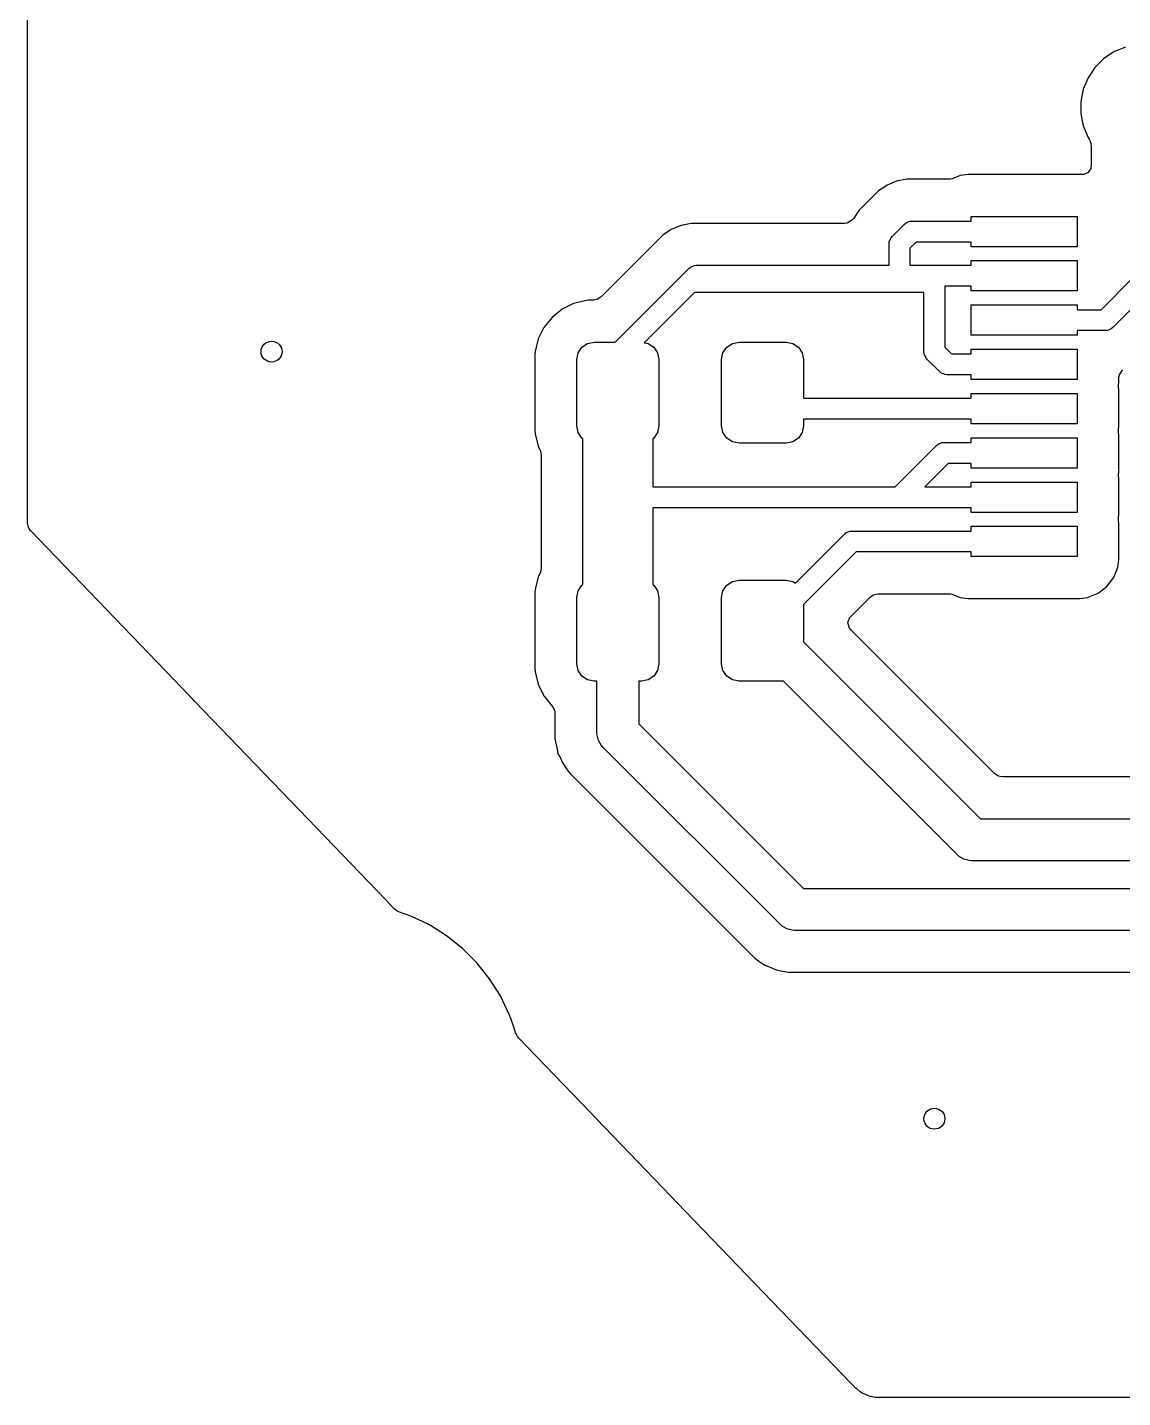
# Model space of a CAD drawing. Header units: inches. Extents: x 1.32 to 5.22, y -7.01 to -1.14.
# Drawn here: x 1.319 to 1.937, y -7.008 to -6.234 of the extents above; entities that cross this region are included whole.
import ezdxf

# ---------------------------------------------------------------- set-up
doc = ezdxf.new("R2010")
doc.units = ezdxf.units.IN
doc.header["$MEASUREMENT"] = 0
doc.layers.add('B.Cu', color=153, linetype='CONTINUOUS', true_color=0x4d7fc4)

msp = doc.modelspace()

# ---------------------------------------------------------------- linework, layer by layer
at = {"layer": 'B.Cu', "linetype": 'CONTINUOUS'}
for p, q in [((1.31892, -6.51416), (1.31892, -5.93992)), ((1.93203, -6.24811), (1.92622, -6.25199)), ((1.93848, -6.24544), (1.93203, -6.24811)), ((1.93203, -6.24811), (1.93203, -6.24811)), ((1.93203, -6.24811), (1.93203, -6.24811)), ((1.92128, -6.25693), (1.9174, -6.26273)), ((1.92622, -6.25199), (1.92128, -6.25693)), ((1.92128, -6.25693), (1.92128, -6.25693)), ((1.92128, -6.25693), (1.92128, -6.25693)), ((1.92622, -6.25199), (1.92622, -6.25199)), ((1.92622, -6.25199), (1.92622, -6.25199)), ((1.9174, -6.26274), (1.91473, -6.26919)), ((1.9174, -6.26273), (1.9174, -6.26273)), ((1.9174, -6.26273), (1.9174, -6.26274)), ((1.91473, -6.26919), (1.91337, -6.27604)), ((1.91473, -6.26919), (1.91473, -6.26919)), ((1.91473, -6.26919), (1.91473, -6.26919)), ((1.91337, -6.27604), (1.91337, -6.28302)), ((1.91337, -6.28302), (1.91473, -6.28987)), ((1.91473, -6.28987), (1.91473, -6.28987)), ((1.91473, -6.28987), (1.91473, -6.28987)), ((1.91473, -6.28987), (1.9174, -6.29632)), ((1.9174, -6.29632), (1.9174, -6.29632)), ((1.9174, -6.29632), (1.9174, -6.29632)), ((1.9174, -6.29632), (1.9174, -6.29632)), ((1.9174, -6.29632), (1.91806, -6.29731)), ((1.91806, -6.29731), (1.91866, -6.29856)), ((1.91866, -6.29856), (1.91905, -6.2998)), ((1.91905, -6.2998), (1.91927, -6.30126)), ((1.91927, -6.30126), (1.91927, -6.31191)), ((1.91927, -6.31191), (1.91907, -6.31329)), ((1.81512, -6.31998), (1.80941, -6.32112)), ((1.83883, -6.31998), (1.81512, -6.31998)), ((1.83978, -6.31989), (1.83883, -6.31998)), ((1.8407, -6.3197), (1.83978, -6.31989)), ((1.84162, -6.31942), (1.8407, -6.3197)), ((1.84523, -6.31793), (1.84162, -6.31942)), ((1.84985, -6.31732), (1.84523, -6.31793)), ((1.84523, -6.31793), (1.84523, -6.31793)), ((1.84523, -6.31793), (1.84523, -6.31793)), ((1.91275, -6.31732), (1.84985, -6.31732)), ((1.84985, -6.31732), (1.84985, -6.31732)), ((1.91307, -6.31737), (1.91275, -6.31732)), ((1.91275, -6.31732), (1.91275, -6.31732)), ((1.91275, -6.31732), (1.91275, -6.31732)), ((1.91443, -6.31735), (1.91307, -6.31737)), ((1.91496, -6.31727), (1.91443, -6.31735)), ((1.91743, -6.31614), (1.91496, -6.31727)), ((1.91892, -6.31382), (1.91743, -6.31614)), ((1.91907, -6.31329), (1.91892, -6.31382)), ((1.7992, -6.32658), (1.78807, -6.3377)), ((1.8021, -6.32464), (1.7992, -6.32658)), ((1.7992, -6.32658), (1.7992, -6.32658)), ((1.80404, -6.32334), (1.8021, -6.32464)), ((1.80941, -6.32112), (1.80404, -6.32334)), ((1.80404, -6.32334), (1.80404, -6.32334)), ((1.80404, -6.32334), (1.80404, -6.32334)), ((1.80941, -6.32112), (1.80941, -6.32112)), ((1.80941, -6.32112), (1.80941, -6.32112)), ((1.78396, -6.34336), (1.7817, -6.34466)), ((1.78469, -6.34261), (1.78396, -6.34336)), ((1.78527, -6.3419), (1.78469, -6.34261)), ((1.78807, -6.3377), (1.78527, -6.3419)), ((1.78807, -6.3377), (1.78807, -6.3377)), ((1.78807, -6.3377), (1.78807, -6.3377)), ((1.8514, -6.34362), (1.8514, -6.34096)), ((1.8514, -6.34096), (1.9112, -6.34096)), ((1.9112, -6.34096), (1.9112, -6.35809)), ((1.68165, -6.34879), (1.67754, -6.35154)), ((1.68204, -6.34842), (1.68165, -6.34879)), ((1.68222, -6.34836), (1.68204, -6.34842)), ((1.68254, -6.34824), (1.68222, -6.34836)), ((1.68776, -6.34608), (1.68254, -6.34824)), ((1.69347, -6.34494), (1.68776, -6.34608)), ((1.68776, -6.34608), (1.68776, -6.34608)), ((1.68776, -6.34608), (1.68776, -6.34608)), ((1.78, -6.34494), (1.69347, -6.34494)), ((1.78123, -6.34478), (1.78, -6.34494)), ((1.7817, -6.34466), (1.78123, -6.34478)), ((1.80685, -6.35236), (1.81386, -6.34535)), ((1.81386, -6.34535), (1.81475, -6.34462)), ((1.81475, -6.34462), (1.816, -6.3441)), ((1.816, -6.3441), (1.81688, -6.34374)), ((1.81688, -6.34374), (1.81803, -6.34362)), ((1.81803, -6.34362), (1.8514, -6.34362)), ((1.67754, -6.35154), (1.66996, -6.35912)), ((1.67754, -6.35154), (1.67754, -6.35154)), ((1.80512, -6.35654), (1.80523, -6.35538)), ((1.80512, -6.36858), (1.80512, -6.35654)), ((1.80523, -6.35538), (1.80593, -6.3537)), ((1.80593, -6.3537), (1.80611, -6.35325)), ((1.80611, -6.35325), (1.80685, -6.35236)), ((1.82048, -6.35543), (1.81693, -6.35898)), ((1.81693, -6.35898), (1.81693, -6.36858)), ((1.8514, -6.35543), (1.82048, -6.35543)), ((1.8514, -6.35809), (1.8514, -6.35543)), ((1.9112, -6.35809), (1.8514, -6.35809)), ((1.66996, -6.35912), (1.64272, -6.38636)), ((1.66996, -6.35912), (1.66996, -6.35912)), ((1.8514, -6.36858), (1.8514, -6.36593)), ((1.8514, -6.36593), (1.9112, -6.36593)), ((1.9112, -6.36593), (1.9112, -6.38305)), ((1.65059, -6.41193), (1.68874, -6.37378)), ((1.68874, -6.37378), (1.6922, -6.37031)), ((1.6922, -6.37031), (1.6931, -6.36958)), ((1.6931, -6.36958), (1.69434, -6.36906)), ((1.69434, -6.36906), (1.69523, -6.3687)), ((1.69523, -6.3687), (1.69638, -6.36858)), ((1.69638, -6.36858), (1.80512, -6.36858)), ((1.81693, -6.36858), (1.8514, -6.36858)), ((1.8514, -6.38039), (1.83661, -6.38039)), ((1.83661, -6.38039), (1.83661, -6.41488)), ((1.8514, -6.38305), (1.8514, -6.38039)), ((1.9248, -6.39362), (1.94291, -6.37551)), ((1.95299, -6.38213), (1.93142, -6.4037)), ((1.63423, -6.3884), (1.62716, -6.39016)), ((1.6354, -6.38832), (1.63423, -6.3884)), ((1.63587, -6.38829), (1.6354, -6.38832)), ((1.6354, -6.38832), (1.6354, -6.38832)), ((1.63836, -6.38829), (1.63587, -6.38829)), ((1.6407, -6.38769), (1.63836, -6.38829)), ((1.64161, -6.38719), (1.6407, -6.38769)), ((1.64272, -6.38636), (1.64161, -6.38719)), ((1.69536, -6.38386), (1.66697, -6.41225)), ((1.8248, -6.38386), (1.69536, -6.38386)), ((1.8248, -6.41732), (1.8248, -6.38386)), ((1.9112, -6.38305), (1.8514, -6.38305)), ((1.62064, -6.39339), (1.61496, -6.39796)), ((1.62715, -6.39016), (1.62064, -6.39339)), ((1.62716, -6.39016), (1.62715, -6.39016)), ((1.62716, -6.39016), (1.62716, -6.39016)), ((1.8514, -6.40809), (1.8514, -6.39096)), ((1.8514, -6.39096), (1.9112, -6.39096)), ((1.9112, -6.39096), (1.9112, -6.39362)), ((1.9112, -6.39362), (1.9248, -6.39362)), ((1.6104, -6.40363), (1.60717, -6.41015)), ((1.61496, -6.39796), (1.6104, -6.40363)), ((1.6104, -6.40363), (1.6104, -6.40363)), ((1.61496, -6.39796), (1.61496, -6.39796)), ((1.9284, -6.40532), (1.92724, -6.40543)), ((1.92964, -6.4048), (1.9284, -6.40532)), ((1.93053, -6.40444), (1.92964, -6.4048)), ((1.93142, -6.4037), (1.93053, -6.40444)), ((1.60716, -6.41016), (1.60541, -6.41722)), ((1.60717, -6.41015), (1.60716, -6.41016)), ((1.63182, -6.41481), (1.63501, -6.41268)), ((1.63501, -6.41268), (1.63878, -6.41193)), ((1.63878, -6.41193), (1.65059, -6.41193)), ((1.66697, -6.41225), (1.66912, -6.41268)), ((1.66912, -6.41268), (1.67231, -6.41481)), ((1.71351, -6.41481), (1.71671, -6.41268)), ((1.71671, -6.41268), (1.72047, -6.41193)), ((1.72047, -6.41193), (1.74705, -6.41193)), ((1.74705, -6.41193), (1.75081, -6.41268)), ((1.75081, -6.41268), (1.75401, -6.41481)), ((1.9112, -6.40809), (1.8514, -6.40809)), ((1.92724, -6.40543), (1.9112, -6.40543)), ((1.9112, -6.40543), (1.9112, -6.40809)), ((1.60541, -6.41722), (1.6053, -6.41886)), ((1.6053, -6.41886), (1.6053, -6.46208)), ((1.62894, -6.42177), (1.62969, -6.41801)), ((1.62969, -6.41801), (1.63182, -6.41481)), ((1.67231, -6.41481), (1.67445, -6.41801)), ((1.67445, -6.41801), (1.6752, -6.42177)), ((1.71063, -6.42177), (1.71138, -6.41801)), ((1.71138, -6.41801), (1.71351, -6.41481)), ((1.75401, -6.41481), (1.75614, -6.41801)), ((1.75614, -6.41801), (1.75689, -6.42177)), ((1.82492, -6.41847), (1.8248, -6.41732)), ((1.82508, -6.41888), (1.82492, -6.41847)), ((1.8258, -6.4206), (1.82508, -6.41888)), ((1.82653, -6.4215), (1.8258, -6.4206)), ((1.83661, -6.41488), (1.84032, -6.41858)), ((1.84032, -6.41858), (1.8514, -6.41858)), ((1.8514, -6.41858), (1.8514, -6.41593)), ((1.8514, -6.41593), (1.9112, -6.41593)), ((1.9112, -6.41593), (1.9112, -6.43305)), ((1.62894, -6.45917), (1.62894, -6.42177)), ((1.6752, -6.42177), (1.6752, -6.45917)), ((1.71063, -6.45917), (1.71063, -6.42177)), ((1.75689, -6.42177), (1.75689, -6.44362)), ((1.8337, -6.42866), (1.82653, -6.4215)), ((1.93521, -6.43036), (1.9367, -6.42805)), ((1.9367, -6.42805), (1.93711, -6.42769)), ((1.83459, -6.4294), (1.8337, -6.42866)), ((1.83584, -6.42991), (1.83459, -6.4294)), ((1.83672, -6.43028), (1.83584, -6.42991)), ((1.83787, -6.43039), (1.83672, -6.43028)), ((1.8514, -6.43039), (1.83787, -6.43039)), ((1.8514, -6.43305), (1.8514, -6.43039)), ((1.9112, -6.43305), (1.8514, -6.43305)), ((1.93461, -6.43669), (1.93465, -6.43605)), ((1.93465, -6.43605), (1.93479, -6.43497)), ((1.93479, -6.43497), (1.93482, -6.43476)), ((1.93482, -6.43476), (1.93483, -6.43475)), ((1.93483, -6.43475), (1.93484, -6.4346)), ((1.93484, -6.43233), (1.93504, -6.43095)), ((1.93484, -6.4346), (1.93484, -6.43233)), ((1.93484, -6.4346), (1.93484, -6.4346)), ((1.93484, -6.4346), (1.93484, -6.4346)), ((1.93504, -6.43095), (1.93521, -6.43036)), ((1.75689, -6.44362), (1.8514, -6.44362)), ((1.8514, -6.44362), (1.8514, -6.44096)), ((1.8514, -6.44096), (1.9112, -6.44096)), ((1.9112, -6.44096), (1.9112, -6.45809)), ((1.93461, -6.43733), (1.93461, -6.43669)), ((1.93465, -6.43796), (1.93461, -6.43733)), ((1.93472, -6.43852), (1.93465, -6.43796)), ((1.93484, -6.43941), (1.93472, -6.43852)), ((1.93472, -6.43852), (1.93472, -6.43852)), ((1.93472, -6.43852), (1.93472, -6.43852)), ((1.93472, -6.43852), (1.93472, -6.43852)), ((1.93484, -6.45964), (1.93484, -6.43941)), ((1.62969, -6.46294), (1.62894, -6.45917)), ((1.6752, -6.45917), (1.67445, -6.46294)), ((1.71138, -6.46294), (1.71063, -6.45917)), ((1.75689, -6.45917), (1.75614, -6.46294)), ((1.8514, -6.45543), (1.75689, -6.45543)), ((1.75689, -6.45543), (1.75689, -6.45917)), ((1.8514, -6.45809), (1.8514, -6.45543)), ((1.9112, -6.45809), (1.8514, -6.45809)), ((1.6053, -6.46208), (1.60541, -6.46372)), ((1.60541, -6.46372), (1.60541, -6.46372)), ((1.60541, -6.46372), (1.60716, -6.47077)), ((1.63182, -6.46613), (1.62969, -6.46294)), ((1.63238, -6.46651), (1.63182, -6.46613)), ((1.63238, -6.49606), (1.63238, -6.46651)), ((1.67231, -6.46613), (1.67175, -6.46651)), ((1.67175, -6.46651), (1.67175, -6.49362)), ((1.67445, -6.46294), (1.67231, -6.46613)), ((1.71351, -6.46613), (1.71138, -6.46294)), ((1.71671, -6.46827), (1.71351, -6.46613)), ((1.75401, -6.46613), (1.75081, -6.46827)), ((1.75614, -6.46294), (1.75401, -6.46613)), ((1.8514, -6.46858), (1.8514, -6.46593)), ((1.8514, -6.46593), (1.9112, -6.46593)), ((1.9112, -6.46593), (1.9112, -6.48305)), ((1.93461, -6.46169), (1.93466, -6.46105)), ((1.93461, -6.46233), (1.93461, -6.46169)), ((1.93466, -6.46296), (1.93461, -6.46233)), ((1.93466, -6.46105), (1.93484, -6.45967)), ((1.93482, -6.46424), (1.93466, -6.46296)), ((1.93484, -6.46438), (1.93482, -6.46424)), ((1.93484, -6.45967), (1.93484, -6.45964)), ((1.93484, -6.45964), (1.93484, -6.45964)), ((1.93484, -6.45964), (1.93484, -6.45964)), ((1.93484, -6.48379), (1.93484, -6.46438)), ((1.93484, -6.46438), (1.93484, -6.46438)), ((1.60716, -6.47077), (1.60716, -6.47079)), ((1.60716, -6.47079), (1.60781, -6.4721)), ((1.60781, -6.4721), (1.60798, -6.47244)), ((1.60798, -6.47244), (1.60836, -6.47349)), ((1.60836, -6.47349), (1.60861, -6.47456)), ((1.60861, -6.47456), (1.60874, -6.47567)), ((1.72047, -6.46902), (1.71671, -6.46827)), ((1.74705, -6.46902), (1.72047, -6.46902)), ((1.75081, -6.46827), (1.74705, -6.46902)), ((1.80858, -6.49362), (1.83189, -6.47031)), ((1.83189, -6.47031), (1.83278, -6.46958)), ((1.83278, -6.46958), (1.83421, -6.46899)), ((1.83421, -6.46899), (1.83491, -6.4687)), ((1.83491, -6.4687), (1.83606, -6.46858)), ((1.83606, -6.46858), (1.8514, -6.46858)), ((1.60874, -6.47567), (1.60874, -6.5396)), ((1.83851, -6.48039), (1.82528, -6.49362)), ((1.8514, -6.48039), (1.83851, -6.48039)), ((1.8514, -6.48305), (1.8514, -6.48039)), ((1.9112, -6.48305), (1.8514, -6.48305)), ((1.93461, -6.48669), (1.93465, -6.48605)), ((1.93461, -6.48733), (1.93461, -6.48669)), ((1.93465, -6.48796), (1.93461, -6.48733)), ((1.93465, -6.48605), (1.93472, -6.48552)), ((1.93467, -6.48808), (1.93465, -6.48796)), ((1.9347, -6.48837), (1.93467, -6.48808)), ((1.93484, -6.48941), (1.9347, -6.48837)), ((1.93472, -6.48552), (1.93484, -6.4846)), ((1.9349, -6.48415), (1.93484, -6.48379)), ((1.93484, -6.4846), (1.9349, -6.48415)), ((1.93484, -6.4846), (1.93484, -6.4846)), ((1.93484, -6.50964), (1.93484, -6.48941)), ((1.63238, -6.54877), (1.63238, -6.49606)), ((1.67175, -6.49362), (1.80858, -6.49362)), ((1.82528, -6.49362), (1.83071, -6.49362)), ((1.83071, -6.49362), (1.8514, -6.49362)), ((1.8514, -6.49362), (1.8514, -6.49096)), ((1.8514, -6.49096), (1.9112, -6.49096)), ((1.9112, -6.49096), (1.9112, -6.50809)), ((1.81102, -6.50543), (1.67175, -6.50543)), ((1.67175, -6.50543), (1.67175, -6.54877)), ((1.83071, -6.50543), (1.81102, -6.50543)), ((1.8514, -6.50543), (1.83071, -6.50543)), ((1.8514, -6.50809), (1.8514, -6.50543)), ((1.9112, -6.50809), (1.8514, -6.50809)), ((1.93461, -6.51169), (1.93466, -6.51105)), ((1.93461, -6.51233), (1.93461, -6.51169)), ((1.93466, -6.51296), (1.93461, -6.51233)), ((1.93466, -6.51105), (1.93484, -6.50967)), ((1.93481, -6.51416), (1.93466, -6.51296)), ((1.93484, -6.50967), (1.93484, -6.50964)), ((1.93484, -6.50964), (1.93484, -6.50964)), ((1.93484, -6.50964), (1.93484, -6.50964)), ((1.31947, -6.51642), (1.31892, -6.51416)), ((1.31996, -6.51735), (1.31947, -6.51642)), ((1.32077, -6.51848), (1.31996, -6.51735)), ((1.39679, -6.59754), (1.32077, -6.51848)), ((1.75225, -6.54797), (1.7799, -6.52031)), ((1.7799, -6.52031), (1.78079, -6.51958)), ((1.78079, -6.51958), (1.78204, -6.51906)), ((1.78204, -6.51906), (1.78292, -6.5187)), ((1.78292, -6.5187), (1.78407, -6.51858)), ((1.78407, -6.51858), (1.8514, -6.51858)), ((1.8514, -6.51858), (1.8514, -6.51593)), ((1.8514, -6.51593), (1.9112, -6.51593)), ((1.9112, -6.51593), (1.9112, -6.53305)), ((1.93482, -6.51424), (1.93481, -6.51416)), ((1.93484, -6.51438), (1.93482, -6.51424)), ((1.93484, -6.5346), (1.93484, -6.51438)), ((1.78652, -6.53039), (1.75689, -6.56002)), ((1.8514, -6.53039), (1.78652, -6.53039)), ((1.8514, -6.53305), (1.8514, -6.53039)), ((1.9112, -6.53305), (1.8514, -6.53305)), ((1.93423, -6.53922), (1.93484, -6.5346)), ((1.60716, -6.54449), (1.60541, -6.55155)), ((1.60798, -6.54284), (1.60716, -6.54449)), ((1.60716, -6.54449), (1.60716, -6.54449)), ((1.60836, -6.54178), (1.60798, -6.54284)), ((1.60861, -6.54071), (1.60836, -6.54178)), ((1.60874, -6.5396), (1.60861, -6.54071)), ((1.93185, -6.54497), (1.93423, -6.53922)), ((1.60541, -6.55155), (1.6053, -6.55319)), ((1.62894, -6.5561), (1.62969, -6.55234)), ((1.62969, -6.55234), (1.63182, -6.54914)), ((1.63182, -6.54914), (1.63238, -6.54877)), ((1.67175, -6.54877), (1.67231, -6.54914)), ((1.67231, -6.54914), (1.67445, -6.55234)), ((1.67445, -6.55234), (1.6752, -6.5561)), ((1.71063, -6.5561), (1.71138, -6.55234)), ((1.71138, -6.55234), (1.71351, -6.54914)), ((1.71351, -6.54914), (1.71671, -6.54701)), ((1.71671, -6.54701), (1.72047, -6.54626)), ((1.72047, -6.54626), (1.74705, -6.54626)), ((1.74705, -6.54626), (1.75081, -6.54701)), ((1.75081, -6.54701), (1.75225, -6.54797)), ((1.92312, -6.5537), (1.92806, -6.54991)), ((1.92806, -6.54991), (1.93185, -6.54497)), ((1.6053, -6.55319), (1.6053, -6.59642)), ((1.62894, -6.5935), (1.62894, -6.5561)), ((1.6752, -6.5561), (1.6752, -6.5935)), ((1.71063, -6.5935), (1.71063, -6.5561)), ((1.75689, -6.56002), (1.75689, -6.58123)), ((1.78354, -6.5668), (1.79439, -6.55596)), ((1.79439, -6.55596), (1.7955, -6.55513)), ((1.7955, -6.55513), (1.79641, -6.55463)), ((1.79641, -6.55463), (1.79875, -6.55404)), ((1.79875, -6.55404), (1.83883, -6.55404)), ((1.83883, -6.55404), (1.83978, -6.55413)), ((1.83978, -6.55413), (1.8407, -6.55431)), ((1.8407, -6.55431), (1.84162, -6.55459)), ((1.84162, -6.55459), (1.84292, -6.55513)), ((1.84292, -6.55513), (1.84523, -6.55608)), ((1.84523, -6.55608), (1.84985, -6.55669)), ((1.84985, -6.55669), (1.91275, -6.55669)), ((1.91275, -6.55669), (1.91706, -6.55613)), ((1.91275, -6.55669), (1.91275, -6.55669)), ((1.91275, -6.55669), (1.91275, -6.55669)), ((1.91706, -6.55613), (1.91721, -6.55612)), ((1.91721, -6.55612), (1.91738, -6.55609)), ((1.91738, -6.55609), (1.91753, -6.55602)), ((1.91753, -6.55602), (1.92312, -6.5537)), ((1.78196, -6.57016), (1.78273, -6.56787)), ((1.78273, -6.56787), (1.78289, -6.56762)), ((1.78289, -6.56762), (1.78354, -6.5668)), ((1.78196, -6.57024), (1.78196, -6.57016)), ((1.78254, -6.57292), (1.78196, -6.57024)), ((1.78284, -6.57346), (1.78254, -6.57292)), ((1.78367, -6.57458), (1.78284, -6.57346)), ((1.82398, -6.61489), (1.78367, -6.57458)), ((1.75689, -6.58123), (1.85676, -6.6811)), ((1.41017, -6.61146), (1.39679, -6.59754)), ((1.6053, -6.59642), (1.60541, -6.59805)), ((1.60541, -6.59805), (1.60716, -6.60512)), ((1.62969, -6.59727), (1.62894, -6.5935)), ((1.63182, -6.60046), (1.62969, -6.59727)), ((1.67445, -6.59727), (1.67231, -6.60046)), ((1.6752, -6.5935), (1.67445, -6.59727)), ((1.71138, -6.59727), (1.71063, -6.5935)), ((1.71351, -6.60046), (1.71138, -6.59727)), ((1.60716, -6.60512), (1.60716, -6.60512)), ((1.60716, -6.60512), (1.61003, -6.6109)), ((1.63501, -6.6026), (1.63182, -6.60046)), ((1.63878, -6.60335), (1.63501, -6.6026)), ((1.64026, -6.60335), (1.63878, -6.60335)), ((1.64026, -6.6127), (1.64026, -6.60335)), ((1.66535, -6.60335), (1.66388, -6.60335)), ((1.66388, -6.60335), (1.66388, -6.6127)), ((1.66912, -6.6026), (1.66535, -6.60335)), ((1.67231, -6.60046), (1.66912, -6.6026)), ((1.71671, -6.6026), (1.71351, -6.60046)), ((1.72047, -6.60335), (1.71671, -6.6026)), ((1.7456, -6.60335), (1.72047, -6.60335)), ((1.84352, -6.70127), (1.7456, -6.60335)), ((1.41202, -6.61338), (1.41017, -6.61146)), ((1.41347, -6.61489), (1.41202, -6.61338)), ((1.41202, -6.61338), (1.41202, -6.61338)), ((1.41202, -6.61338), (1.41202, -6.61338)), ((1.61003, -6.6109), (1.61041, -6.61166)), ((1.61041, -6.61166), (1.61048, -6.61175)), ((1.61048, -6.61175), (1.61048, -6.61175)), ((1.61048, -6.61175), (1.61057, -6.61185)), ((1.61057, -6.61185), (1.61202, -6.61366)), ((1.61202, -6.61366), (1.61202, -6.61366)), ((1.61202, -6.61366), (1.61428, -6.61647)), ((1.64026, -6.63238), (1.64026, -6.6127)), ((1.66388, -6.6127), (1.66388, -6.62749)), ((1.52112, -6.72684), (1.41347, -6.61489)), ((1.41347, -6.61489), (1.41347, -6.61489)), ((1.61428, -6.61647), (1.61448, -6.61674)), ((1.61448, -6.61674), (1.61573, -6.61853)), ((1.61573, -6.61853), (1.61654, -6.62053)), ((1.61654, -6.62053), (1.61655, -6.6206)), ((1.61655, -6.6206), (1.61661, -6.62138)), ((1.61661, -6.62138), (1.61661, -6.63587)), ((1.86483, -6.65574), (1.82398, -6.61489)), ((1.66388, -6.62749), (1.75686, -6.72047)), ((1.61661, -6.63587), (1.61798, -6.64272)), ((1.64036, -6.63392), (1.64026, -6.63238)), ((1.64115, -6.6369), (1.64036, -6.63392)), ((1.6427, -6.63957), (1.64115, -6.6369)), ((1.61798, -6.64272), (1.61798, -6.64272)), ((1.61798, -6.64272), (1.61798, -6.64272)), ((1.61798, -6.64272), (1.61811, -6.64306)), ((1.61811, -6.64306), (1.61825, -6.64431)), ((1.61825, -6.64431), (1.61926, -6.64582)), ((1.64372, -6.64073), (1.6427, -6.63957)), ((1.74362, -6.74064), (1.64372, -6.64073)), ((1.61926, -6.64582), (1.62065, -6.64917)), ((1.62065, -6.64917), (1.62065, -6.64917)), ((1.62065, -6.64917), (1.62065, -6.64918)), ((1.62065, -6.64918), (1.62311, -6.65286)), ((1.62311, -6.65286), (1.62311, -6.65286)), ((1.62311, -6.65286), (1.62453, -6.65498)), ((1.62453, -6.65498), (1.62453, -6.65498)), ((1.62453, -6.65498), (1.72937, -6.75982)), ((1.86691, -6.65697), (1.86483, -6.65574)), ((1.8679, -6.65726), (1.86691, -6.65697)), ((1.86928, -6.65746), (1.8679, -6.65726)), ((2.19387, -6.65746), (1.86928, -6.65746)), ((1.85676, -6.6811), (2.81007, -6.6811)), ((1.84468, -6.70228), (1.84352, -6.70127)), ((1.84735, -6.70383), (1.84468, -6.70228)), ((1.85033, -6.70462), (1.84735, -6.70383)), ((1.85187, -6.70472), (1.85033, -6.70462)), ((2.81496, -6.70472), (1.85187, -6.70472)), ((1.75686, -6.72047), (2.84944, -6.72047)), ((1.52594, -6.73186), (1.52112, -6.72684)), ((1.52112, -6.72684), (1.52112, -6.72684)), ((1.52683, -6.73259), (1.52594, -6.73186)), ((1.52777, -6.73319), (1.52683, -6.73259)), ((1.52879, -6.73369), (1.52777, -6.73319)), ((1.5353, -6.73597), (1.52879, -6.73369)), ((1.54464, -6.74046), (1.5353, -6.73597)), ((1.5353, -6.73597), (1.5353, -6.73597)), ((1.5353, -6.73597), (1.5353, -6.73597)), ((1.54566, -6.74096), (1.54464, -6.74046)), ((1.54568, -6.74097), (1.54566, -6.74096)), ((1.54572, -6.741), (1.54568, -6.74097)), ((1.5554, -6.74708), (1.54572, -6.741)), ((1.74478, -6.74165), (1.74362, -6.74064)), ((1.74745, -6.7432), (1.74478, -6.74165)), ((1.75043, -6.74399), (1.74745, -6.7432)), ((1.75197, -6.74409), (1.75043, -6.74399)), ((2.85433, -6.74409), (1.75197, -6.74409)), ((1.56439, -6.75425), (1.5554, -6.74708)), ((1.57252, -6.76238), (1.56439, -6.75425)), ((1.72937, -6.75982), (1.73149, -6.76124)), ((1.73149, -6.76124), (1.7315, -6.76124)), ((1.7315, -6.76124), (1.73169, -6.76138)), ((1.57969, -6.77137), (1.57252, -6.76238)), ((1.73169, -6.76138), (1.73169, -6.76138)), ((1.73169, -6.76138), (1.73507, -6.76363)), ((1.73507, -6.76363), (1.73514, -6.76368)), ((1.73514, -6.76368), (1.73518, -6.7637)), ((1.73518, -6.7637), (1.73518, -6.7637)), ((1.73518, -6.7637), (1.7384, -6.76504)), ((1.7384, -6.76504), (1.7384, -6.76504)), ((1.7384, -6.76504), (1.73974, -6.76559)), ((1.73974, -6.76559), (1.74163, -6.76637)), ((1.74163, -6.76637), (1.74392, -6.76683)), ((1.74392, -6.76683), (1.74836, -6.76771)), ((1.74836, -6.76771), (1.74845, -6.76773)), ((1.74845, -6.76773), (1.74848, -6.76774)), ((1.74848, -6.76774), (2.85782, -6.76774)), ((1.58581, -6.78111), (1.57969, -6.77137)), ((1.5908, -6.79147), (1.58581, -6.78111)), ((1.59165, -6.7939), (1.5908, -6.79147)), ((1.59314, -6.79814), (1.59165, -6.7939)), ((1.59353, -6.79927), (1.59314, -6.79814)), ((1.59442, -6.80182), (1.59353, -6.79927)), ((1.59473, -6.80252), (1.59442, -6.80182)), ((1.5955, -6.80395), (1.59473, -6.80252)), ((1.59628, -6.80501), (1.5955, -6.80395)), ((1.63664, -6.84698), (1.59628, -6.80501)), ((1.63971, -6.85018), (1.63664, -6.84698)), ((1.67753, -6.88951), (1.63971, -6.85018)), ((1.63971, -6.85018), (1.63971, -6.85018)), ((1.68565, -6.89796), (1.67753, -6.88951)), ((1.78318, -6.99939), (1.68565, -6.89796)), ((1.78538, -7.00167), (1.78318, -6.99939)), ((1.7856, -7.0019), (1.78538, -7.00167)), ((1.78584, -7.00211), (1.7856, -7.0019)), ((1.78608, -7.00232), (1.78584, -7.00211)), ((1.7869, -7.00297), (1.78608, -7.00232)), ((1.78883, -7.00452), (1.7869, -7.00297)), ((1.78896, -7.00462), (1.78883, -7.00452)), ((1.78948, -7.00498), (1.78896, -7.00462)), ((1.79002, -7.00531), (1.78948, -7.00498)), ((1.79059, -7.0056), (1.79002, -7.00531)), ((1.79352, -7.00689), (1.79059, -7.0056)), ((1.79412, -7.00711), (1.79352, -7.00689)), ((1.79473, -7.00728), (1.79412, -7.00711)), ((1.79535, -7.00742), (1.79473, -7.00728)), ((1.79575, -7.00748), (1.79535, -7.00742)), ((1.79726, -7.00772), (1.79575, -7.00748)), ((1.79761, -7.00777), (1.79726, -7.00772)), ((1.79726, -7.00772), (1.79726, -7.00772)), ((1.79726, -7.00772), (1.79726, -7.00772)), ((1.79798, -7.00781), (1.79761, -7.00777)), ((1.79835, -7.00784), (1.79798, -7.00781)), ((1.79872, -7.00785), (1.79835, -7.00784)), ((2.69344, -7.00785), (1.79872, -7.00785))]:
    msp.add_line(p, q, dxfattribs=at)
at = {"layer": 'B.Cu'}
for centre in [(1.45669, -6.41732), (1.83071, -6.85039)]:
    msp.add_circle(centre, 0.00591, dxfattribs=at)

doc.saveas('drawing.dxf')
